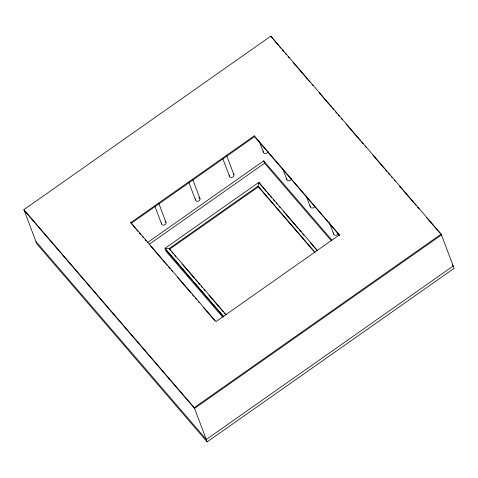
<?xml version="1.0" encoding="UTF-8"?>
<svg xmlns="http://www.w3.org/2000/svg" width="478" height="478" viewBox="0 0 478 478"><rect width="100%" height="100%" fill="white"/><g stroke="black" fill="none" stroke-linecap="round" stroke-linejoin="round"><path stroke-width="0.72" d="M23.9 209.651L270.817 36.137L441.17 234.13L454.1 268.349L207.183 441.863L36.83 243.87L23.9 209.651L194.253 407.65L207.183 441.863M130.805 222.617L254.266 135.86L339.44 234.859L215.978 321.616L130.805 222.617L135.483 228.496M131.103 223.405L254.559 136.648L254.266 135.86M147.553 242.495L263.713 160.865L331.851 240.064M149.052 244.431L264.591 163.195L331.29 240.733M170.437 250.466L169.463 249.337L258.353 186.868L258.06 186.091L258.825 182.381L317.721 250.831M194.253 407.65L441.17 234.13M441.469 234.919L194.552 408.433L24.199 210.44M278.417 45.41L270.817 36.137M279.391 46.539L280.849 48.236M282.313 49.933L283.771 51.63M285.229 53.327L286.203 54.462M288.15 56.721L289.124 57.856M293.02 62.379L307.617 79.348M308.591 80.483L310.055 82.18M312.003 84.445L312.976 85.574M319.298 92.929L331.469 107.072M332.443 108.201L333.901 109.898M335.365 111.595L336.823 113.292M338.281 114.989L339.255 116.124M341.202 118.383L342.176 119.518M346.072 124.041L360.675 141.01M361.643 142.145L363.107 143.842M365.055 146.107L366.029 147.236M372.84 155.153L384.521 168.734M385.495 169.863L386.953 171.56M388.417 173.257L389.875 174.954M391.339 176.651L392.307 177.786M394.254 180.045L395.228 181.18M399.608 186.271L413.727 202.672M414.701 203.807L416.159 205.504M417.617 207.201L419.081 208.898M426.382 217.382L437.573 230.396M438.547 231.525L440.005 233.222M452.23 264.854L453.204 265.983L206.287 439.497L35.934 241.504M254.559 136.648L339.739 235.648M266.419 191.642L258.825 182.381L164.994 248.315L166.171 251.422L222.629 317.039M267.393 192.771L269.341 195.036M270.315 196.165L271.773 197.862M273.231 199.559L274.695 201.256M276.153 202.953L277.126 204.088M279.074 206.347L280.048 207.482M283.454 211.437L295.619 225.58M296.593 226.715L298.541 228.974M299.515 230.109L300.979 231.806M302.437 233.503L303.894 235.2M310.222 242.555L317.039 250.472M315.008 252.282L258.06 186.091L169.17 248.56L164.994 248.315L223.889 316.765M258.353 186.868L314.811 252.492M226.118 314.745L169.17 248.56L169.463 249.337M171.895 252.163L173.359 253.86M174.817 255.557L175.79 256.692M182.118 264.041L194.283 278.184M195.257 279.319L197.205 281.578M198.179 282.713L199.637 284.41M201.101 286.107L202.075 287.236M204.016 289.501L204.99 290.63M208.886 295.159L223.489 312.128M224.463 313.257L225.921 314.96M165.286 249.092L223.698 316.974M136.457 229.631L137.915 231.328M139.379 233.025L140.837 234.722M142.295 236.419L143.269 237.548M145.216 239.813L146.19 240.942M150.57 246.033L161.767 259.046M162.741 260.175L164.689 262.44M165.657 263.569L167.121 265.266M168.579 266.963L170.043 268.66M171.5 270.357L172.474 271.492M177.344 277.15L190.967 292.99M192.431 294.687L193.889 296.384M195.353 298.081L196.321 299.21M198.268 301.475L199.242 302.604M203.622 307.695L214.819 320.708M329.444 222.784L333.644 233.897M306.022 195.562L310.216 206.675M282.594 168.34L286.794 179.453M259.172 141.112L263.372 152.225M263.713 160.865L264.609 163.231M226.841 156.031L233.927 174.787M222.862 158.72L229.422 176.083M192.891 179.889L199.977 198.645M188.906 182.578L195.472 199.941M158.678 203.054L166.027 222.503M154.956 206.436L161.516 223.8M165.024 221.338A2.348 1.972 -20.7 0 1 165.812 223.883A2.348 1.972 -20.7 0 1 162.873 225.096A2.348 1.972 -20.7 0 1 161.576 222.754M198.973 197.48A2.348 1.972 -20.7 0 1 199.762 200.025A2.348 1.972 -20.7 0 1 196.828 201.238A2.348 1.972 -20.7 0 1 195.532 198.896M233.384 173.914A2.348 1.972 -20.7 0 1 233.497 176.484A2.348 1.972 -20.7 0 1 230.593 177.32A2.348 1.972 -20.7 0 1 229.482 175.038M338.197 233.121A2.348 1.972 -20.7 0 1 335.478 235.272A2.348 1.972 -20.7 0 1 333.704 232.852M314.775 205.893A2.348 1.972 -20.7 0 1 312.056 208.044A2.348 1.972 -20.7 0 1 310.282 205.63M291.353 178.67A2.348 1.972 -20.7 0 1 288.634 180.821A2.348 1.972 -20.7 0 1 286.854 178.408M267.931 151.442A2.348 1.972 -20.7 0 1 265.212 153.593A2.348 1.972 -20.7 0 1 263.432 151.179"/></g></svg>
